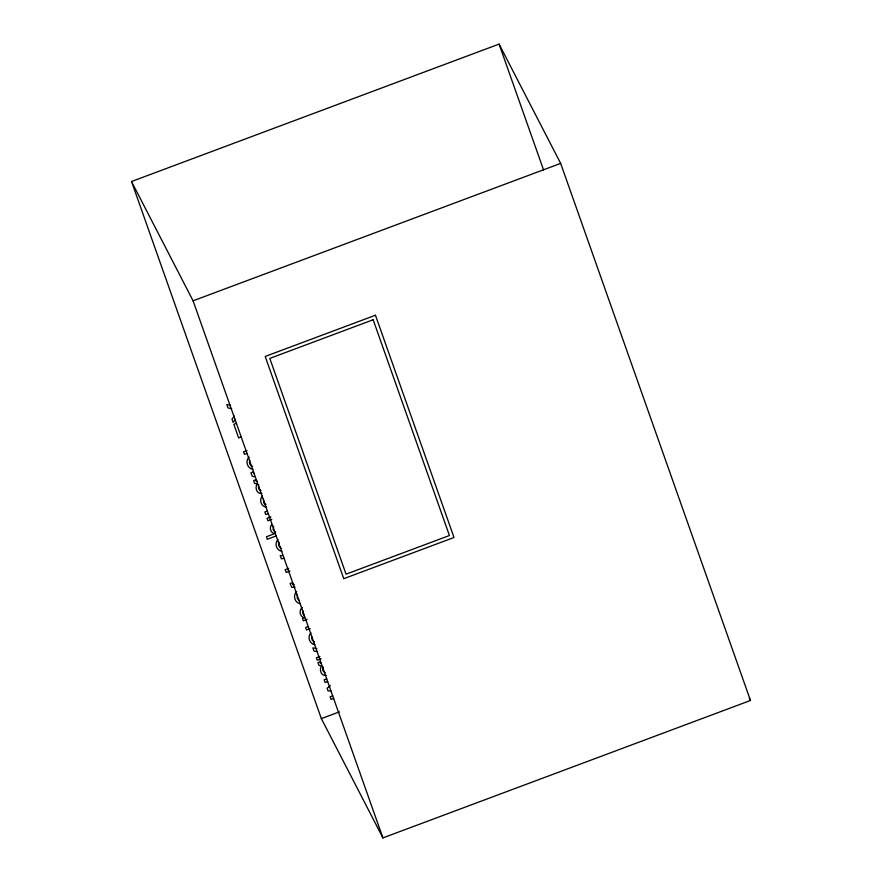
<?xml version="1.0" encoding="UTF-8"?>
<svg xmlns="http://www.w3.org/2000/svg" width="882" height="882" viewBox="0 0 882 882"><rect width="100%" height="100%" fill="white"/><g stroke="black" fill="none" stroke-linecap="round" stroke-linejoin="round"><path stroke-width="1.32" d="M311.666 636.44L312.217 640.178L314.323 641.787M258.624 484.802L258.569 488.749L260.896 490.679M322.944 666.781L322.889 670.728L325.215 672.657M263.486 499.124L263.784 502.872A3.495 3.252 -27.3 0 0 266.022 504.328M302.923 610.752L302.824 613.585L304.279 615.603M249.815 460.415C248.724 462.642 250.036 465.861 252.55 466.369M297.355 594.931L297.245 598.205L299.152 600.554M279.043 542.221L278.778 545.87L281.325 548.417M273.663 526.256L273.133 529.751L275.559 532.21M271.667 524.415C269.12 527.447 270.41 532.893 274.523 533.731L266.43 536.763L267.312 539.266L275.901 536.047M277.973 539.497C274.115 543.202 276.463 550.655 281.843 551.25M310.971 632.857C307.112 636.561 309.461 644.014 314.841 644.61M235.505 419.303L233.168 422.434L231.988 419.104L234.303 416.106M249.132 457.152C244.942 460.735 247.324 468.739 252.902 469.18M296.672 591.657C292.482 595.251 294.864 603.255 300.442 603.685M302.283 607.4C298.656 610.212 299.66 616.992 304.488 617.72L302.46 618.469L303.276 620.785L307.123 619.34M330.375 685.711L327.123 688.247L328.093 690.981L330.805 690.849M241.106 436.667L238.658 437.968L233.829 424.297L236.343 423.36M131.517 181.516L499.08 44.1L560.654 163.391L750.483 700.484L382.92 837.9L321.346 718.61L131.517 181.516L193.081 300.806L382.92 837.9M193.081 300.806L560.654 163.391M246.982 450.559L243.564 451.838L244.446 454.34L246.883 453.425M267.257 511.097L264.832 512.001L265.725 514.548L268.15 513.644M270.895 516.863L267.059 518.296L267.941 520.799L271.777 519.366M288.701 568.361L285.206 569.662L286.187 572.429L290.024 570.996M307.928 626.639L305.646 627.499L306.539 630.002L310.188 628.634M319.923 656.451L316.351 657.785L317.211 660.188L321.037 658.755M326.715 678.886L324.157 679.846L325.083 682.47L327.652 681.51M332.701 695.821L330.133 696.78L331.07 699.415L333.628 698.467M321.346 718.61L339.405 711.862M283.96 558.317L281.391 558.868L280.189 555.473L282.328 555.682M295.018 587.225L291.766 587.302L290.101 583.509L292.207 582.726L292.978 584.534L294.268 584.645M257.037 481.23L256.034 481.142L255.626 479.896L253.652 480.624L254.633 483.479L257.257 483.843C254.545 487.415 256.75 494.361 261.877 493.402M321.357 663.22L320.364 663.132L319.945 661.875L317.972 662.614L318.953 665.458L321.577 665.822C318.865 669.394 321.081 676.351 326.197 675.392M254.435 476.82L252.131 476.126L250.951 472.741L253.057 471.958L254.38 474.009M317.586 651.666L313.97 651.048L312.845 647.851L316.858 648.612M231.679 408.664L228.052 407.936L226.828 404.507L230.566 405.323M266.529 507.128C262.682 506.941 260.102 502.961 260.763 499.333A5.81 5.413 -27.3 0 1 262.483 496.147M749.226 698.048L750.483 700.484M499.08 44.1L543.566 169.939M375.456 315.238L265.195 356.449L343.748 578.691L454.01 537.48L375.456 315.238M373.152 319.758L269.793 358.401L346.053 574.171L449.423 535.528L373.152 319.758"/></g></svg>
